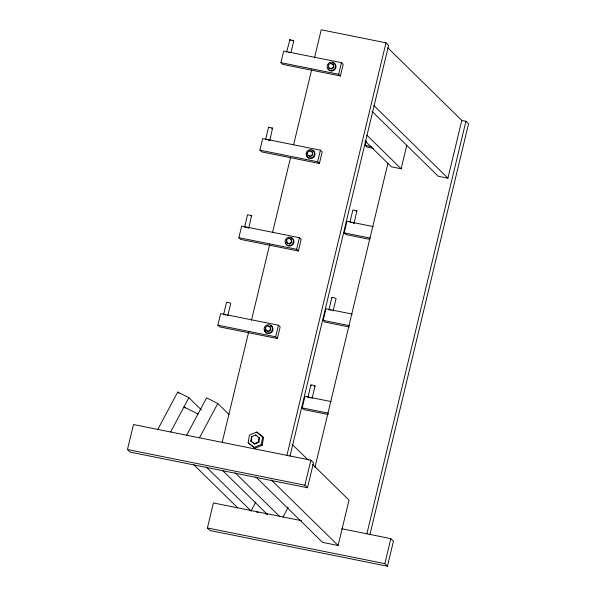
<?xml version="1.0" encoding="UTF-8"?>
<svg xmlns="http://www.w3.org/2000/svg" width="596" height="596" viewBox="0 0 596 596"><rect width="100%" height="100%" fill="white"/><g stroke="black" fill="none" stroke-linecap="round" stroke-linejoin="round"><path stroke-width="0.89" d="M248.189 442.753L249.441 435.087L256.667 432.063L262.642 436.704L263.514 437.561L262.262 445.234L255.036 448.259L248.189 442.753L255.036 448.259M250.879 441.018L251.594 436.667L255.691 434.953L259.513 438.015L258.806 442.366L254.708 444.08L250.879 441.018L254.708 444.08M251.318 441.442L251.743 438.835M258.806 442.366L258.366 441.934L259.074 437.583L259.513 438.015M262.262 445.234L261.383 444.378L262.642 436.704M127.455 449.533L133.459 424.531L310.881 460.187L313.496 462.757L307.499 487.759L130.077 452.103L127.455 449.533L304.876 485.196L307.499 487.759M217.868 325.185L220.647 313.6L278.414 325.215L280.157 326.928L277.378 338.513L219.611 326.899L217.868 325.185L275.635 336.8L277.378 338.513M238.877 237.677L241.656 226.093L299.423 237.7L301.166 239.413L298.387 250.998L240.62 239.391L238.877 237.677L296.644 249.284L298.387 250.998M259.886 150.162L262.672 138.577L320.432 150.192L322.183 151.898L319.396 163.49L261.637 151.876L259.886 150.162L317.653 161.777L319.396 163.49M280.895 62.654L283.681 51.062L341.441 62.677L343.192 64.39L340.405 75.975L282.646 64.361L280.895 62.654L338.662 74.262L340.405 75.975M223.545 314.777L226.547 302.276L228.76 302.485L230.756 303.297L227.754 315.798M244.77 226.376L247.556 214.761L251.542 215.566L248.763 228.29M265.779 138.861L268.565 127.253L272.551 128.051L269.772 140.775M286.572 52.239L289.909 39.656L293.783 40.759L290.997 52.373M222.174 442.359L248.666 331.979M251.49 320.223L269.742 244.226M272.566 232.462L290.587 157.366M293.634 144.701L311.663 69.605M314.487 57.849L321.214 29.8L385.977 42.815L388.592 45.385L289.984 456.134M341.694 528.749L390.827 538.628L393.449 541.198L387.445 566.2L210.023 530.537L207.408 527.967L213.405 502.964L301.665 520.703M275.635 336.8L278.414 325.215M296.644 249.284L299.423 237.7M317.653 161.777L320.432 150.192M338.662 74.262L341.441 62.677M286.929 455.374L385.977 42.815M328.299 414.518L303.923 409.623L302.179 407.91L304.958 396.325L331.138 401.585M349.308 327.003L324.939 322.108L323.188 320.395L325.975 308.81L352.147 314.07M369.416 239.309L345.948 234.593L344.197 232.88L346.984 221.295L373.156 226.562M373.275 148.352L366.957 147.085L365.206 145.372L366.279 140.917M307.856 397.495L310.859 384.994L313.071 385.202L315.068 386.022L312.066 398.523M328.865 309.987L331.868 297.486L334.088 297.687L336.077 298.507L333.075 311.008M350.09 221.578L352.877 209.971L356.862 210.768L354.084 223.493M304.876 485.196L310.881 460.187M314.934 467.42L387.914 163.423M364.99 140.887L391.423 166.828L401.138 168.78L406.77 145.312M255.826 476.889L322.578 542.382L338.118 545.504L349.018 500.126L312.662 464.463M372.12 111.385L438.216 176.23L447.931 178.182L461.796 120.422L387.772 47.799M366.875 533.815L465.923 121.256L461.364 120.34M369.93 534.575L468.545 123.826L465.923 121.256M387.445 566.2L384.83 563.63L390.827 538.628M157.776 429.418L177.727 392.056L188.902 397.696L201.455 410.011M170.598 431.996L188.902 397.696M186.66 435.222L206.603 397.86L217.786 403.499L229.013 414.518M199.474 437.799L217.786 403.499M251.028 510.906L255.766 502.018M282.914 517.172L288.144 507.375M272.774 128.274L271.627 128.282M251.765 215.789L251.065 215.856M357.086 210.991L355.939 210.999M315.068 386.022L314.375 386.081M254.269 443.655L258.366 441.934M254.164 447.402L261.383 444.378M265.66 139.688L266.71 139.74M244.651 227.203L246.222 227.352M350.21 222.39L351.543 222.554M293.09 40.826L292.115 40.677M224.238 314.71L225.757 314.986M330.013 309.972L331.085 310.188M309.004 397.487L310.613 397.845M365.206 145.372L371.531 146.638M344.197 232.88L370.377 238.147M323.188 320.395L349.368 325.654M302.179 407.91L328.359 413.17M256.384 511.979L258.165 512.337M265.309 513.774L267.09 514.132M207.408 527.967L384.83 563.63M288.792 52.448L289.827 52.739M268.319 140.097L269.236 140.41M290.528 40.26L289.574 39.738M353.13 222.971L353.86 223.276M247.809 227.769L248.227 227.925M331.085 63.645L333.604 64.673L333.887 67.408L331.644 69.121L329.126 68.093M310.069 151.161L312.595 152.181L312.878 154.923L310.635 156.629L308.117 155.608M290.073 239.078L291.586 239.696L291.869 242.43L289.626 244.144L287.101 243.116M268.051 326.183L270.577 327.211L270.86 329.946L268.617 331.659L266.092 330.631L265.905 328.806M269.101 127.619L268.565 127.253M332.404 297.851L331.868 297.486M311.395 385.359L310.859 384.994M197.976 414.034L183.955 406.964L185.028 408.014M263.514 437.561L256.667 432.063M373.908 105.559L447.931 178.182M366.771 135.061L401.138 168.78M292.174 444.355L308.035 459.918M255.691 434.953L256.124 435.378M251.594 436.667L252.026 437.092M271.366 480.011L338.118 545.504M177.727 392.056L179.046 393.353M235.144 472.792L279.405 516.211M222.993 470.862L267.246 514.288M206.261 466.988L251.177 511.055M193.447 464.411L237.707 507.829M286.825 240.382L287.011 242.207M332.799 62.64A4.336 4.157 -45.5 0 1 334.87 69.613A4.336 4.157 -45.5 0 1 327.725 68.175M311.79 150.155A4.336 4.157 -45.5 0 1 313.861 157.128A4.336 4.157 -45.5 0 1 306.716 155.69M306.545 154.602A4.336 4.157 -45.5 0 1 306.664 153.492M290.781 237.67A4.336 4.157 -45.5 0 1 293.21 244.196A4.336 4.157 -45.5 0 1 286.155 244.196M285.707 243.198A4.336 4.157 -45.5 0 1 285.536 242.11M270.808 325.535A4.336 4.157 -45.5 0 1 270.979 332.881A4.336 4.157 -45.5 0 1 264.527 329.625M330.646 63.213L328.403 64.927L328.687 67.668L331.212 68.689L333.447 66.983L333.171 64.241L330.646 63.213M309.637 150.728L307.394 152.442L307.678 155.176L310.203 156.204L312.438 154.491L312.155 151.756L309.637 150.728M288.628 238.244L286.385 239.95L286.669 242.691L289.187 243.719L291.429 242.006L291.146 239.264L288.628 238.244M267.619 325.751L265.376 327.465L265.66 330.206L268.178 331.227L270.42 329.521L270.137 326.779L267.619 325.751M331.465 70.619A4.336 4.157 -45.5 0 0 334.989 64.025A4.336 4.157 -45.5 0 0 327.636 64.502A4.336 4.157 -45.5 0 0 331.465 70.619M310.456 158.134A4.336 4.157 -45.5 0 0 313.98 151.533A4.336 4.157 -45.5 0 0 306.627 152.017A4.336 4.157 -45.5 0 0 310.456 158.134M289.447 245.649A4.336 4.157 -45.5 0 0 292.971 239.048A4.336 4.157 -45.5 0 0 285.618 239.525A4.336 4.157 -45.5 0 0 289.447 245.649M268.438 333.157A4.336 4.157 -45.5 0 0 271.962 326.563A4.336 4.157 -45.5 0 0 264.609 327.04A4.336 4.157 -45.5 0 0 268.438 333.157"/></g></svg>
